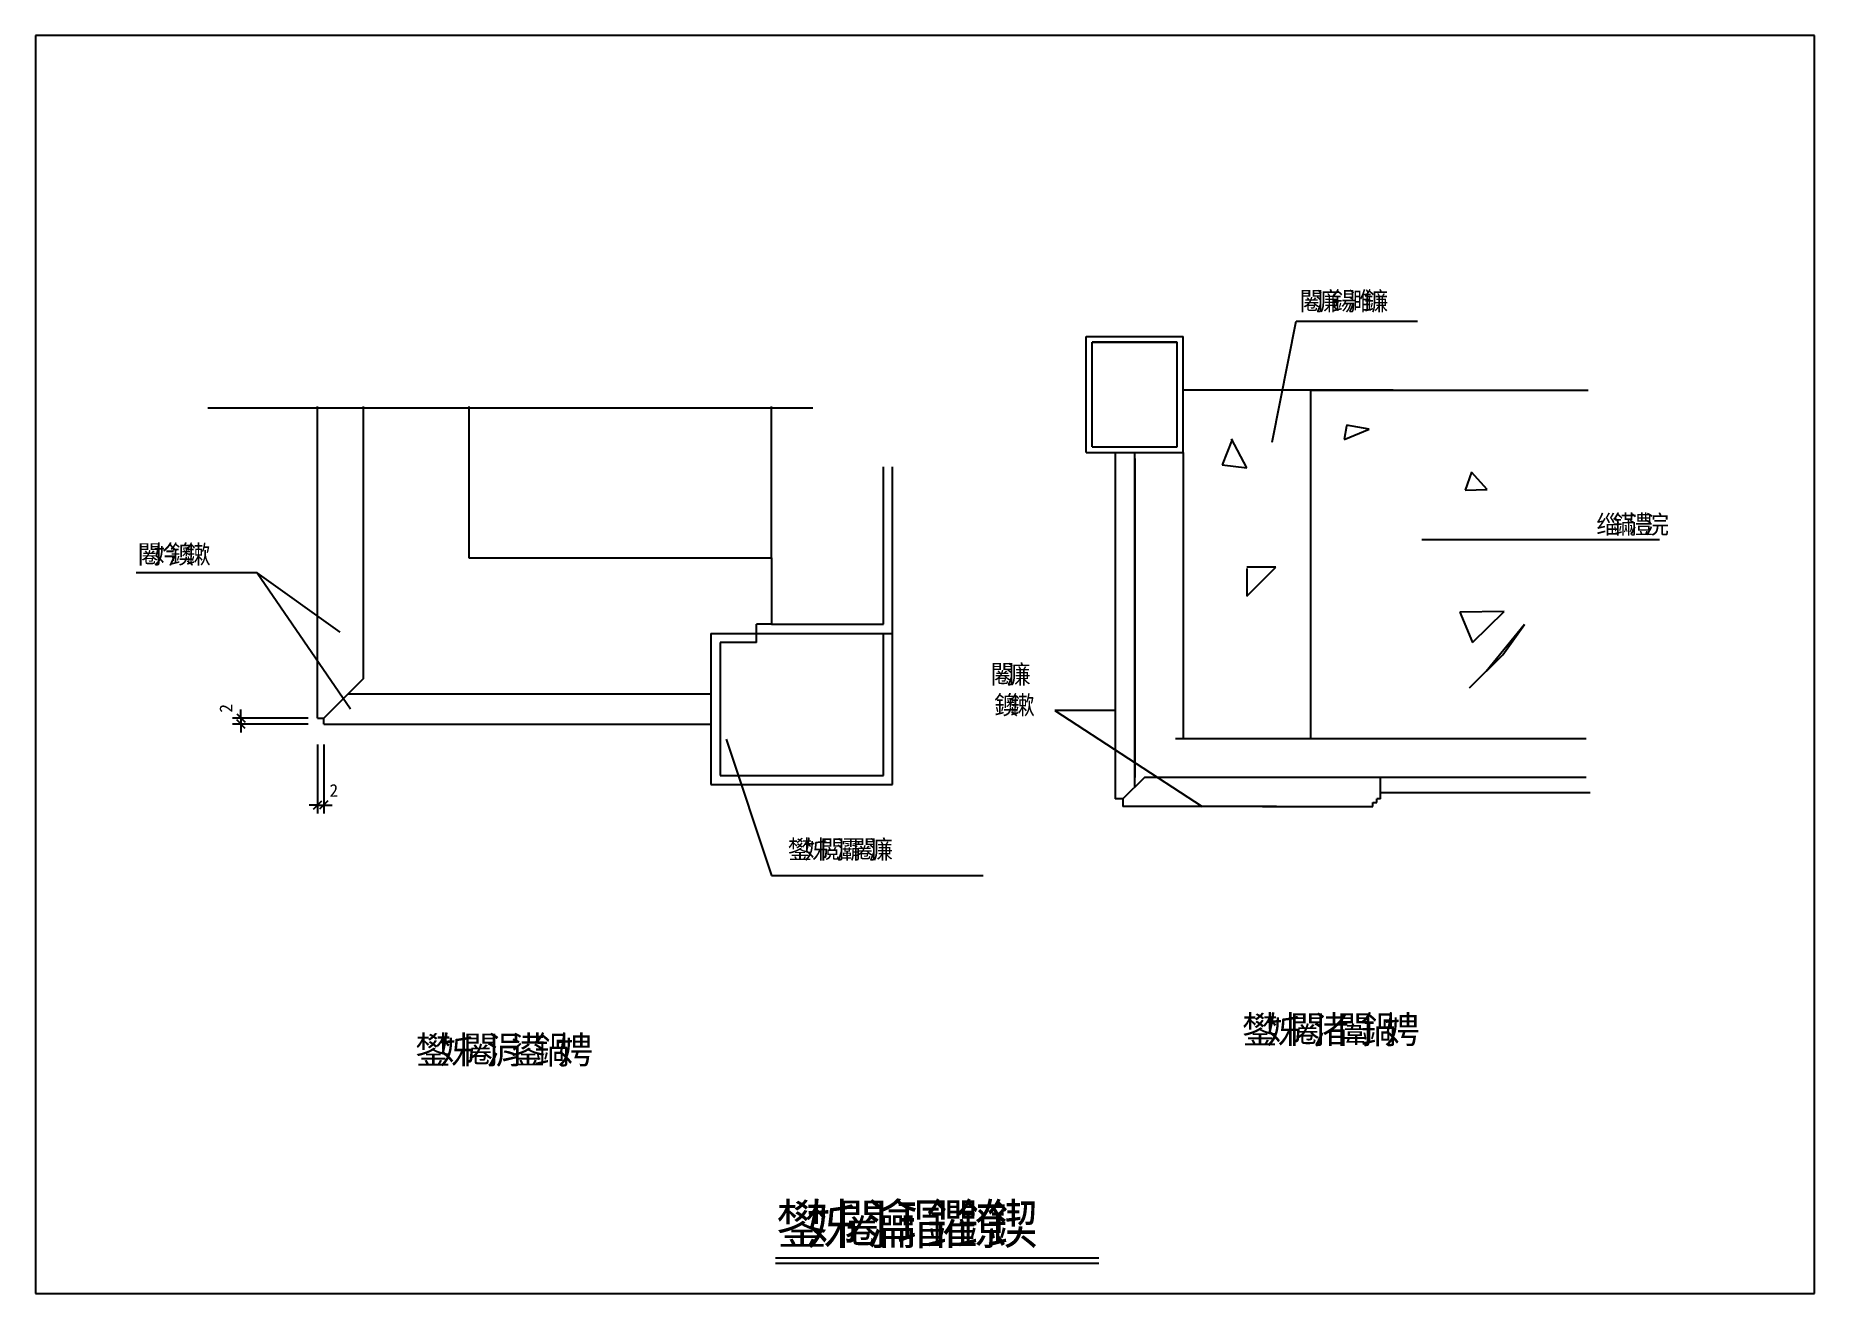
# Model space of a CAD drawing. Header units: metres. Extents: x 0 to 417, y 0 to 295.
import ezdxf

# ---------------------------------------------------------------- set-up
doc = ezdxf.new("R2010")
doc.units = ezdxf.units.M

msp = doc.modelspace()

# ---------------------------------------------------------------- linework, layer by layer
for p, q in [((417.29, 295.08), (0, 295.08)), ((0, 295.08), (0, 0)), ((417.29, 0), (417.29, 295.08)), ((290.11, 199.66), (295.75, 228.09)), ((295.75, 228.09), (324.14, 228.09)), ((246.47, 197.27), (246.47, 224.52)), ((246.47, 224.52), (269.18, 224.52)), ((246.47, 224.52), (269.18, 224.52)), ((247.84, 198.63), (247.84, 223.16)), ((267.82, 223.16), (247.84, 223.16)), ((247.84, 223.16), (267.82, 223.16)), ((267.82, 198.63), (267.82, 223.16)), ((269.18, 197.27), (269.18, 224.52)), ((318.46, 211.87), (269.18, 211.87)), ((299.09, 211.87), (299.09, 130.11)), ((299.09, 211.87), (364.25, 211.87)), ((182.34, 207.69), (40.4, 207.69)), ((66.17, 134.98), (66.17, 208.07)), ((76.82, 208.07), (76.82, 144.2)), ((101.66, 208.07), (101.66, 172.59)), ((172.62, 172.59), (172.62, 208.07)), ((280.73, 200.32), (278.35, 194.39)), ((284.14, 193.69), (280.55, 200.45)), ((307.5, 203.46), (306.98, 200.36)), ((306.98, 200.36), (312.84, 202.75)), ((312.84, 202.75), (307.53, 203.65)), ((246.47, 197.27), (269.18, 197.27)), ((246.47, 197.27), (269.18, 197.27)), ((247.84, 198.63), (267.82, 198.63)), ((253.3, 116.02), (253.3, 197.27)), ((257.83, 130.92), (257.83, 197.27)), ((269.18, 197.27), (269.18, 130.11)), ((198.88, 156.98), (198.88, 193.88)), ((201.01, 119.36), (201.01, 193.88)), ((257.83, 195.84), (257.83, 121.03)), ((278.35, 194.39), (284.14, 193.69)), ((336.85, 192.67), (335.34, 188.42)), ((340.53, 188.61), (336.85, 192.67)), ((335.34, 188.42), (340.53, 188.61)), ((325.21, 176.86), (380.92, 176.86)), ((101.66, 172.59), (172.62, 172.59)), ((172.62, 172.59), (172.62, 156.98)), ((51.98, 169.04), (23.59, 169.04)), ((71.49, 155.12), (51.98, 169.04)), ((51.98, 169.04), (73.85, 137.11)), ((284.14, 163.58), (290.97, 170.41)), ((290.97, 170.41), (284.14, 170.41)), ((284.14, 170.07), (284.14, 163.58)), ((257.83, 118.76), (257.83, 160.93)), ((344.51, 159.98), (334.14, 159.85)), ((334.14, 159.85), (337.05, 152.72)), ((337.05, 152.72), (344.51, 159.98)), ((158.43, 154.85), (158.43, 119.36)), ((158.43, 154.85), (191.78, 154.85)), ((172.62, 156.98), (169.08, 156.98)), ((169.08, 152.72), (169.08, 156.98)), ((169.08, 154.85), (201.01, 154.85)), ((172.62, 156.98), (198.88, 156.98)), ((198.88, 121.49), (198.88, 154.85)), ((349.3, 156.93), (340.29, 145.92)), ((344.18, 149.82), (349.3, 156.93)), ((160.56, 152.72), (160.56, 121.49)), ((169.08, 152.72), (160.56, 152.72)), ((336.39, 142.03), (344.18, 149.82)), ((76.82, 144.2), (67.59, 134.98)), ((73.27, 140.66), (158.43, 140.66)), ((63.97, 134.98), (46.2, 134.98)), ((63.97, 133.56), (46.2, 133.56)), ((47.19, 135.97), (49.18, 133.98)), ((49.18, 132.56), (47.19, 134.55)), ((48.18, 134.98), (48.18, 136.96)), ((48.18, 134.98), (48.18, 133.56)), ((48.18, 133.56), (48.18, 131.57)), ((66.17, 134.98), (67.59, 134.98)), ((67.59, 133.56), (67.59, 134.98)), ((67.59, 133.56), (158.43, 133.56)), ((239.11, 136.72), (273.65, 114.22)), ((253.3, 136.72), (239.11, 136.72)), ((253.3, 136.72), (253.3, 136.72)), ((253.3, 136.72), (253.3, 136.72)), ((161.98, 130.01), (172.62, 98.07)), ((363.77, 130.11), (267.37, 130.11)), ((363.77, 130.11), (299.09, 130.11)), ((66.17, 128.74), (66.17, 112.58)), ((67.59, 128.74), (67.59, 112.58)), ((160.56, 121.49), (198.88, 121.49)), ((260.1, 121.03), (255.09, 116.02)), ((363.77, 121.03), (260.1, 121.03)), ((315.51, 116.03), (315.51, 121.03)), ((158.43, 119.36), (201.01, 119.36)), ((253.29, 117.15), (253.29, 117.15)), ((364.67, 117.4), (315.51, 117.4)), ((66.17, 114.57), (64.18, 114.57)), ((65.18, 113.57), (67.17, 115.56)), ((66.17, 114.57), (67.59, 114.57)), ((68.58, 115.56), (66.6, 113.57)), ((67.59, 114.57), (69.58, 114.57)), ((255.09, 116.02), (253.29, 116.02)), ((255.09, 116.02), (255.09, 114.22)), ((274.05, 114.22), (255.09, 114.22)), ((291.09, 114.22), (256.22, 114.22)), ((287.81, 114.22), (313.69, 114.22)), ((313.69, 115.13), (314.6, 115.13)), ((313.69, 114.22), (313.69, 115.13)), ((315.51, 116.03), (314.6, 116.03)), ((314.6, 115.13), (314.6, 116.03)), ((172.62, 98.07), (222.3, 98.07)), ((173.57, 8.32), (249.39, 8.32)), ((173.57, 7.1), (249.44, 7.1)), ((0, 0), (417.29, 0))]:
    msp.add_line(p, q)

# ---------------------------------------------------------------- texts
for s, height, p in [('闂', 4.36, (296.47, 230.61)), ('濂', 4.36, (300.27, 230.61)), ('鍚', 4.36, (304.06, 230.61)), ('濉', 4.36, (307.85, 230.61)), ('鐮', 4.36, (311.65, 230.61)), ('缁', 4.36, (366.11, 178.22)), ('鏋', 4.36, (369.9, 178.22)), ('澧', 4.36, (373.7, 178.22)), ('浣', 4.36, (377.49, 178.22)), ('闂', 4.36, (23.91, 171.21)), ('妗', 4.36, (27.7, 171.21)), ('鐭', 4.36, (31.49, 171.21)), ('鏉', 4.36, (35.29, 171.21)), ('闂', 4.36, (223.97, 143.08)), ('濂', 4.36, (227.76, 143.08)), ('鐭', 4.36, (224.84, 135.86)), ('鏉', 4.36, (228.63, 135.86)), ('2', 2.98, (68.95, 116.5)), ('鐢', 4.36, (176.5, 101.99)), ('姊', 4.36, (180.29, 101.99)), ('閲', 4.36, (184.08, 101.99)), ('灞', 4.36, (187.88, 101.99)), ('闂', 4.36, (191.67, 101.99)), ('濂', 4.36, (195.46, 101.99)), ('鐢', 6.39, (283.09, 58.7)), ('姊', 6.39, (288.64, 58.7)), ('闂', 6.39, (294.2, 58.7)), ('渚', 6.39, (299.75, 58.7)), ('闈', 6.39, (305.31, 58.7)), ('鍋', 6.39, (310.86, 58.7)), ('娉', 6.39, (316.41, 58.7)), ('鐢', 6.39, (89.14, 53.94)), ('姊', 6.39, (94.7, 53.94)), ('闂', 6.39, (100.25, 53.94)), ('涓', 6.39, (105.8, 53.94)), ('鍙', 6.39, (111.36, 53.94)), ('鍋', 6.39, (116.91, 53.94)), ('娉', 6.39, (122.47, 53.94)), ('鐢', 9.25, (173.81, 11.63)), ('姊', 9.25, (180.85, 11.63)), ('闂', 9.25, (187.89, 11.63)), ('瀹', 9.25, (194.93, 11.63)), ('瑁', 9.25, (201.97, 11.63)), ('鑺', 9.25, (209.01, 11.63)), ('鐐', 9.25, (216.05, 11.63)), ('鍥', 9.25, (223.09, 11.63))]:
    msp.add_text(s, height=height).set_placement(p)
msp.add_text('2', height=2.98, rotation=90).set_placement((46.14, 136.25))

doc.saveas('drawing.dxf')
